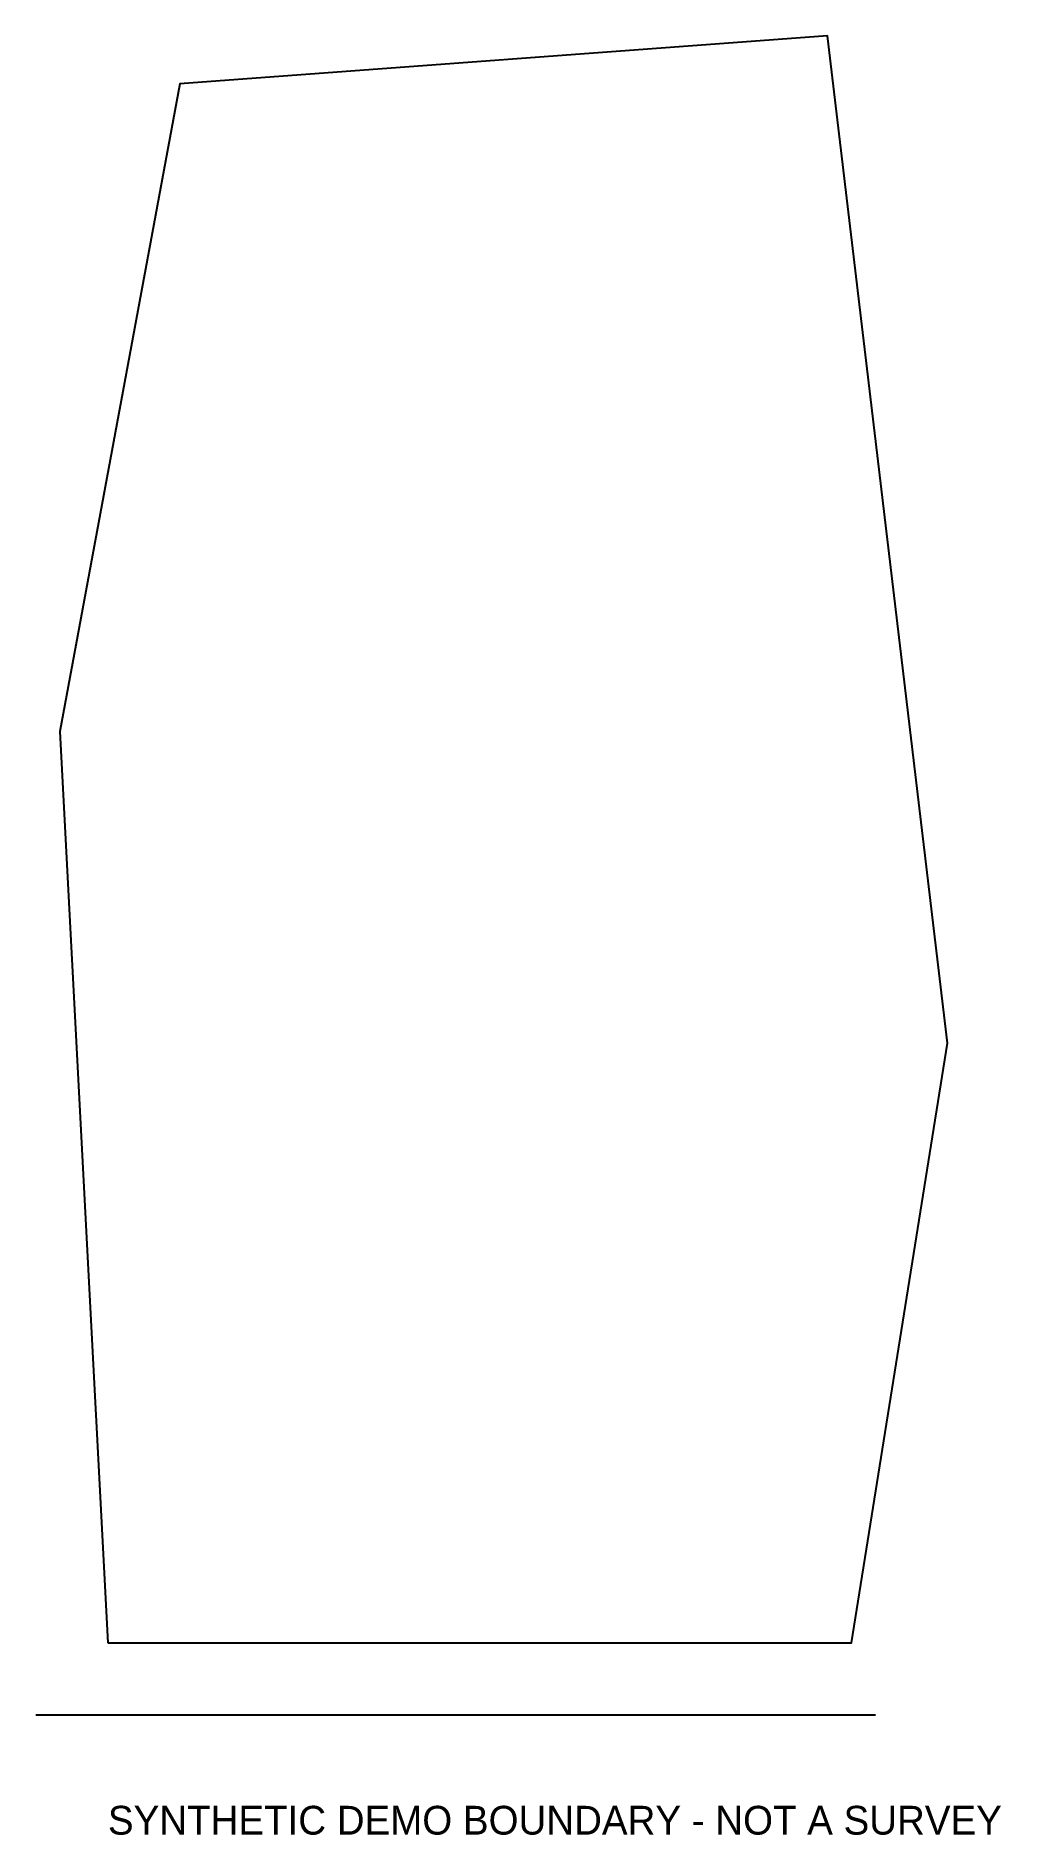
# Model space of a CAD drawing. Header units: metres. Extents: x -3 to 37.2, y -8 to 67.
import ezdxf

# ---------------------------------------------------------------- set-up
doc = ezdxf.new("R2010")
doc.units = ezdxf.units.M
doc.layers.add('ROAD_EDGE', color=1, linetype='Continuous')
doc.layers.add('SITE_BOUNDARY', color=7, linetype='Continuous')

msp = doc.modelspace()

# ---------------------------------------------------------------- linework, layer by layer
at = {"layer": 'ROAD_EDGE'}
msp.add_line((-3, -3), (32, -3), dxfattribs=at)
at = {"layer": 'SITE_BOUNDARY'}
msp.add_lwpolyline([(0, 0), (31, 0), (35, 25), (30, 67), (3, 65), (-2, 38)], close=True, dxfattribs=at)

# ---------------------------------------------------------------- texts
at = {"layer": 'ROAD_EDGE'}
msp.add_text('SYNTHETIC DEMO BOUNDARY - NOT A SURVEY', height=1.2, dxfattribs=at).set_placement((0, -8))

doc.saveas('drawing.dxf')
